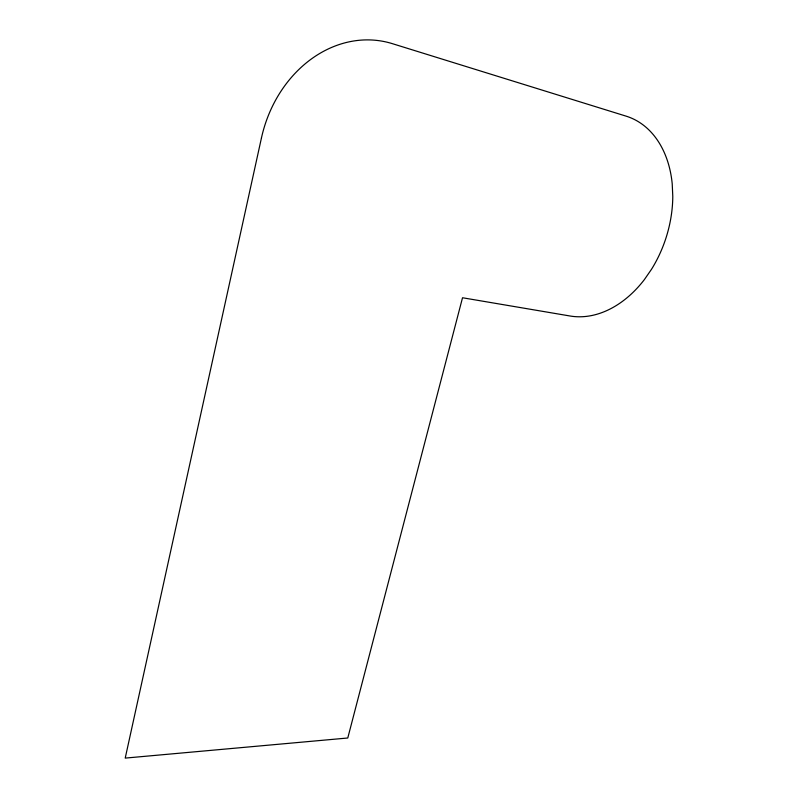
<?xml version="1.0" encoding="UTF-8"?>
<svg xmlns="http://www.w3.org/2000/svg" width="798" height="798" viewBox="0 0 798 798"><rect width="100%" height="100%" fill="white"/><g stroke="black" fill="none" stroke-linecap="round" stroke-linejoin="round"><path stroke-width="1.2" d="M261.445 137.974L125.216 758.1L347.778 738L462.521 297.754L570.111 316.008A103.979 74.902 -71.9 0 0 644.365 279.609L651.457 269.365A103.979 74.902 -71.9 0 0 672.784 196.338L672.225 183.929A103.979 74.902 -71.9 0 0 626.111 116.149L392.307 43.641A119.84 99.959 -76.7 0 0 261.445 137.974"/></g></svg>
